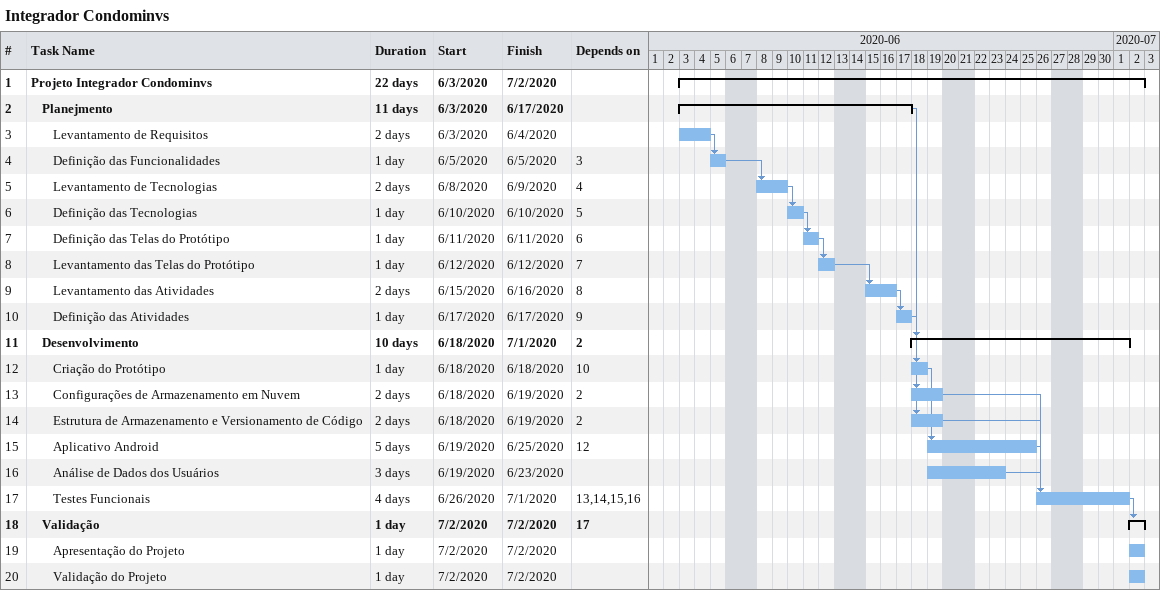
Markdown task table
Integrador Condominvs

| ID | Level | Task | Duration | Start | Finish | Predecessors |
|---|---|---|---|---|---|---|
| 1 | 1 | **Projeto Integrador Condominvs** | 22d | 2020-06-03 | 2020-07-02 |  |
| 2 | 2 | **Planejmento** | 11d | 2020-06-03 | 2020-06-17 |  |
| 3 | 3 | Levantamento de Requisitos | 2d | 2020-06-03 | 2020-06-04 |  |
| 4 | 3 | Definição das Funcionalidades | 1d | 2020-06-05 | 2020-06-05 | 3 |
| 5 | 3 | Levantamento de Tecnologias | 2d | 2020-06-08 | 2020-06-09 | 4 |
| 6 | 3 | Definição das Tecnologias | 1d | 2020-06-10 | 2020-06-10 | 5 |
| 7 | 3 | Definição das Telas do Protótipo | 1d | 2020-06-11 | 2020-06-11 | 6 |
| 8 | 3 | Levantamento das Telas do Protótipo | 1d | 2020-06-12 | 2020-06-12 | 7 |
| 9 | 3 | Levantamento das Atividades | 2d | 2020-06-15 | 2020-06-16 | 8 |
| 10 | 3 | Definição das Atividades | 1d | 2020-06-17 | 2020-06-17 | 9 |
| 11 | 2 | **Desenvolvimento** | 10d | 2020-06-18 | 2020-07-01 | 2 |
| 12 | 3 | Criação do Protótipo | 1d | 2020-06-18 | 2020-06-18 | 10 |
| 13 | 3 | Configurações de Armazenamento em Nuvem | 2d | 2020-06-18 | 2020-06-19 | 2 |
| 14 | 3 | Estrutura de Armazenamento e Versionamento de Código | 2d | 2020-06-18 | 2020-06-19 | 2 |
| 15 | 3 | Aplicativo Android | 5d | 2020-06-19 | 2020-06-25 | 12 |
| 16 | 3 | Análise de Dados dos Usuários | 3d | 2020-06-19 | 2020-06-23 |  |
| 17 | 3 | Testes Funcionais | 4d | 2020-06-26 | 2020-07-01 | 13, 14, 15, 16 |
| 18 | 2 | **Validação** | 1d | 2020-07-02 | 2020-07-02 | 17 |
| 19 | 3 | Apresentação do Projeto | 1d | 2020-07-02 | 2020-07-02 |  |
| 20 | 3 | Validação do Projeto | 1d | 2020-07-02 | 2020-07-02 |  |
